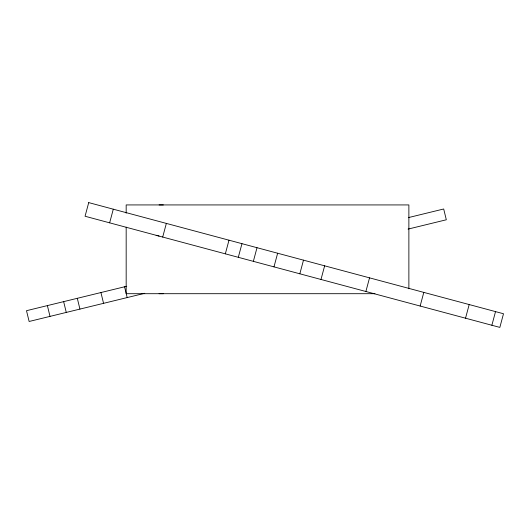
<?xml version="1.0" encoding="UTF-8"?>
<svg xmlns="http://www.w3.org/2000/svg" width="530" height="530" viewBox="0 0 530 530"><rect width="100%" height="100%" fill="white"/><g stroke="black" fill="none" stroke-linecap="round" stroke-linejoin="round"><path stroke-width="0.79" d="M126.173 227.125L126.173 293.7L374.949 293.7M126.173 213.153L126.173 204.931L408.875 204.931L408.875 288.77M109.637 222.839L113.294 209.191M162.697 237.056L166.354 223.408M225.336 253.844L228.993 240.189M238.308 257.315L241.965 243.667M253.353 261.35L257.01 247.695M273.983 266.875L277.64 253.227M299.834 273.805L303.491 260.151M320.988 279.469L324.645 265.822M365.879 291.5L369.536 277.846M420.144 306.042L423.801 292.388M465.532 318.205L469.189 304.551M491.873 325.261L495.53 311.607M126.73 286.26L26.5 310.693L29.13 321.478L144.769 293.289M408.517 217.572L443.69 208.992L446.32 219.778L408.067 229.099M159.086 204.931L163.366 204.931M159.086 293.7L163.366 293.7M156.145 235.3L159.073 236.082M124.557 286.79L127.187 297.575M100.932 292.553L103.555 303.332M77.3 298.31L79.931 309.089M63.646 301.643L66.276 312.422M47.382 305.605L50.005 316.383M88.722 202.606L85.065 216.253L499.843 327.394L503.5 313.747L88.722 202.606"/></g></svg>
